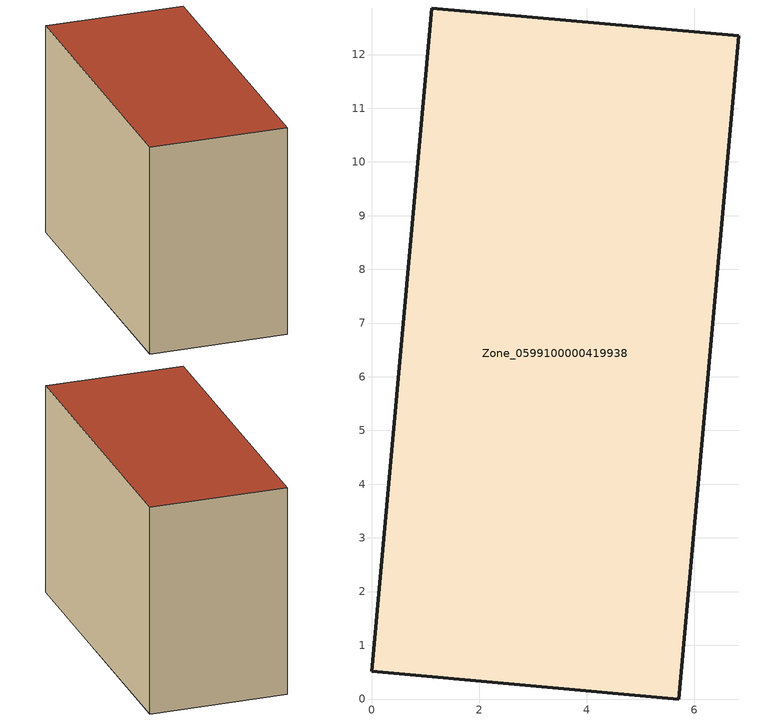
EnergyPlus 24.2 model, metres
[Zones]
Zone_0599100000419938
 floor ground (C_G): 0,0.52 1.11,12.87 6.83,12.35 5.71,0 z0
 wall outside (C_F): 6.83,12.35 1.11,12.87 0,0.52 5.71,0 6.83,12.35 z0:8.91
 roof outside (C_R): 1.11,12.87 0,0.52 5.71,0 6.83,12.35 z8.91
[BUILDING]
Pand.0599100000419938: North Axis=0; Terrain=City; Loads Convergence Tolerance Value=0.04; Temperature Convergence Tolerance Value=0.4; Solar Distribution=FullExterior; Maximum Number of Warmup Days=25; Minimum Number of Warmup Days=1
[Site:Location]
Rotterdam.The.Hague.AP_ZH_NLD Design_Conditions: Latitude=51.96; Longitude=4.45; Time Zone=1; Elevation=-4.5
[SITE:GROUNDTEMPERATURE:BUILDINGSURFACE]
18, 18, 18, 18, 18, 18, 18, 18, 18, 18, 18, 18
[MATERIAL] Thermal Absorptance=0.9; Solar Absorptance=0.7; Visible Absorptance=0.7
Name | Roughness | Thickness | Conductivity | Density | Specific Heat
G.TC.1992-2005 | MediumSmooth | 0.15 | 0.06 | 540 | 1210
F.TC.1992-2005 | Rough | 0.3 | 0.12 | 1920 | 840
R.TC.1992-2005 | MediumRough | 0.2 | 0.08 | 1500 | 1000
[CONSTRUCTION]
C_G: G.TC.1992-2005
C_F: F.TC.1992-2005
C_R: R.TC.1992-2005
[ZONE]
Zone_0599100000419938: Type=1; Multiplier=1; Ceiling Height=Autocalculate; Volume=Autocalculate; Floor Area=autocalculate; Part of Total Floor Area=Yes
[ZONEINFILTRATION:DESIGNFLOWRATE]
Infil_Zone_0599100000419938: Zone or ZoneList or Space or SpaceList=Zone_0599100000419938; Schedule=AlwaysOn; Design Flow Rate Calculation Method=Flow/Area; Flow Rate per Floor Area=0.0015; Constant Term Coefficient=1; Temperature Term Coefficient=0; Velocity Term Coefficient=0; Velocity Squared Term Coefficient=0
[HVACTEMPLATE:ZONE:IDEALLOADSAIRSYSTEM]
Zone_0599100000419938: Maximum Heating Supply Air Temperature=50; Minimum Cooling Supply Air Temperature=13; Maximum Heating Supply Air Humidity Ratio=0.0156; Minimum Cooling Supply Air Humidity Ratio=0.0077; Heating Limit=NoLimit; Cooling Limit=NoLimit; Dehumidification Control Type=ConstantSensibleHeatRatio; Cooling Sensible Heat Ratio=0.7; Dehumidification Setpoint=60; Humidification Control Type=None; Humidification Setpoint=30; Outdoor Air Method=None; Outdoor Air Flow Rate per Person=0.00944; Outdoor Air Flow Rate per Zone Floor Area=0; Outdoor Air Flow Rate per Zone=0; Demand Controlled Ventilation Type=None; Outdoor Air Economizer Type=NoEconomizer; Heat Recovery Type=None; Sensible Heat Recovery Effectiveness=0.7; Latent Heat Recovery Effectiveness=0.65
[ZONECONTROL:THERMOSTAT]
ThermostatControl_Zone_0599100000419938: Zone or ZoneList=Zone_0599100000419938; Control Type Schedule=DualSetpointControlType; Control 1=Thermostat_Zone_0599100000419938; Temperature Difference Between Cutout And Setpoint=0
[THERMOSTATSETPOINT:DUALSETPOINT]
Thermostat_Zone_0599100000419938: Heating Setpoint Temperature Schedule=HeatingSetpoint_Zone_0599100000419938; Cooling Setpoint Temperature Schedule=CoolingSetpoint_Zone_0599100000419938
[SCHEDULE:COMPACT]
HeatingSetpoint_Zone_0599100000419938: Through: 12/31, For: AllDays, Until: 24:00, 21
CoolingSetpoint_Zone_0599100000419938: Through: 12/31, For: AllDays, Until: 24:00, 24
DualSetpointControlType: Through: 12/31, For: AllDays, Until: 24:00, 4
AlwaysOn: Through: 12/31, For: AllDays, Until: 24:00, 1
